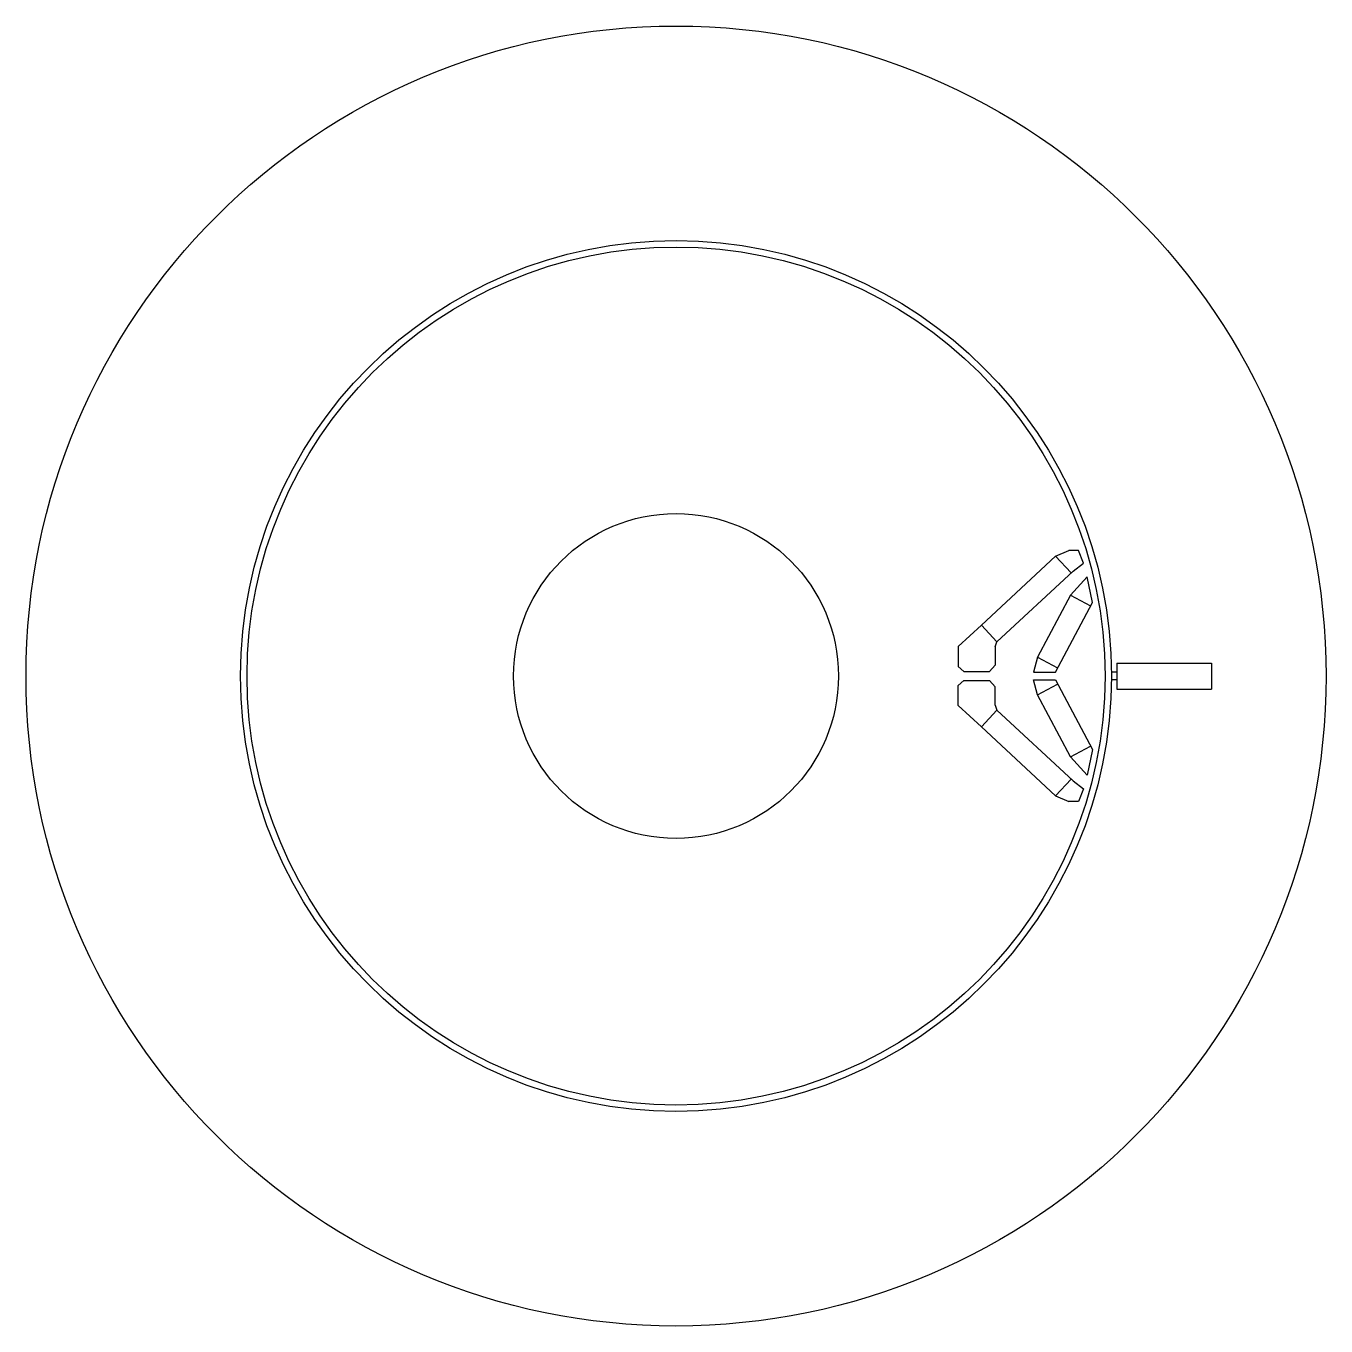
# Model space of a CAD drawing. Extents: x -100 to 100, y -100 to 100.
import ezdxf

# ---------------------------------------------------------------- set-up
doc = ezdxf.new("R2010")
doc.units = 0
doc.layers.add('MODELSKETCH_VISIBLE', color=7, linetype='CONTINUOUS')

msp = doc.modelspace()

# ---------------------------------------------------------------- linework, layer by layer
at = {"layer": 'MODELSKETCH_VISIBLE'}
for p, q in [((46.99, 7.8), (58.4, 18.44)), ((58.4, 18.44), (60.46, 19.33)), ((58.4, 18.44), (60.79, 15.88)), ((61.9, 19.33), (60.46, 19.33)), ((62.67, 17.35), (61.9, 19.33)), ((49.38, 5.24), (61.08, 16.15)), ((61.08, 16.15), (62.67, 17.35)), ((63.24, 15.28), (60.69, 12.42)), ((64.07, 11.33), (63.24, 15.28)), ((60.69, 12.42), (55.62, 2.88)), ((60.69, 12.42), (63.78, 10.78)), ((58.36, 0.59), (64.07, 11.33)), ((43.41, 4.56), (46.99, 7.8)), ((46.99, 7.8), (49.38, 5.24)), ((43.41, 4.56), (43.41, 1.47)), ((49.08, 4.47), (49.38, 5.24)), ((49.08, 4.47), (49.08, 1.67)), ((55.62, 2.88), (55.01, 0.59)), ((55.62, 2.88), (58.71, 1.24)), ((67.8, 2), (82.4, 2)), ((82.4, 2), (82.4, -2)), ((43.41, 1.47), (44.3, 0.7)), ((44.3, 0.7), (48.22, 0.7)), ((48.22, 0.7), (49.08, 1.67)), ((55.01, 0.59), (58.36, 0.59)), ((67.8, 0.58), (67, 0.58)), ((67.8, 2), (67.8, -2)), ((43.41, -1.47), (44.3, -0.7)), ((43.41, -4.56), (43.41, -1.47)), ((44.3, -0.7), (48.22, -0.7)), ((48.22, -0.7), (49.08, -1.67)), ((49.08, -4.47), (49.08, -1.67)), ((55.01, -0.59), (58.36, -0.59)), ((55.62, -2.88), (55.01, -0.59)), ((55.62, -2.88), (58.71, -1.24)), ((58.36, -0.59), (64.07, -11.33)), ((67.8, -0.58), (67, -0.58)), ((60.69, -12.42), (55.62, -2.88)), ((67.8, -2), (82.4, -2)), ((43.41, -4.56), (46.99, -7.8)), ((46.99, -7.8), (49.38, -5.24)), ((49.08, -4.47), (49.38, -5.24)), ((49.38, -5.24), (61.08, -16.15)), ((46.99, -7.8), (58.4, -18.44)), ((60.69, -12.42), (63.78, -10.78)), ((64.07, -11.33), (63.24, -15.28)), ((63.24, -15.28), (60.69, -12.42)), ((58.4, -18.44), (60.79, -15.88)), ((61.08, -16.15), (62.67, -17.35)), ((62.67, -17.35), (61.9, -19.33)), ((58.4, -18.44), (60.46, -19.33)), ((61.9, -19.33), (60.46, -19.33))]:
    msp.add_line(p, q, dxfattribs=at)
for radius in [100, 67, 66, 25]:
    msp.add_circle((0, 0), radius, dxfattribs=at)

doc.saveas('drawing.dxf')
